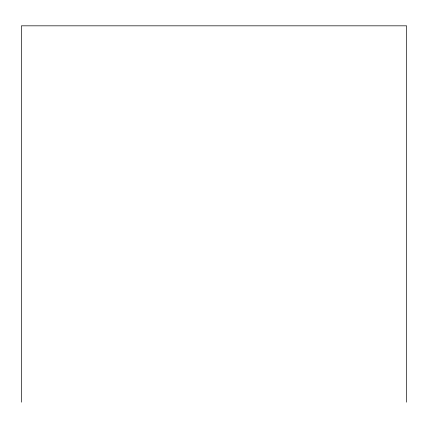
<?xml version="1.0" encoding="UTF-8"?>
<svg xmlns="http://www.w3.org/2000/svg" width="428" height="428" viewBox="0 0 428 428"><rect width="100%" height="100%" fill="white"/><g stroke="black" fill="none" stroke-linecap="round" stroke-linejoin="round"><path stroke-width="0.64" d="M406.6 402.176L406.6 25.824L21.4 25.824L21.4 402.176"/></g></svg>
